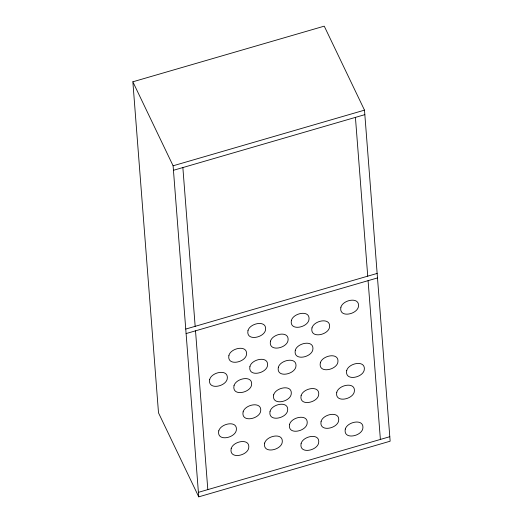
<?xml version="1.0" encoding="UTF-8"?>
<svg xmlns="http://www.w3.org/2000/svg" width="523" height="523" viewBox="0 0 523 523"><rect width="100%" height="100%" fill="white"/><g stroke="black" fill="none" stroke-linecap="round" stroke-linejoin="round"><path stroke-width="0.78" d="M132.855 81.797L324.247 26.15L364.492 110.144L390.145 441.203L198.753 496.85L158.508 412.856L132.855 81.797L173.1 165.791L198.753 496.85M173.1 165.791L364.492 110.144M173.446 170.295L364.838 114.648M185.75 329.065L377.142 273.424M186.103 333.569L377.488 277.929M198.407 492.346L389.792 436.698M355.424 117.387L367.728 276.157M368.081 280.661L380.384 439.438M182.86 167.556L195.164 326.332M195.517 330.837L207.814 489.606M209.71 379.391C207.428 390.217 225.053 386.974 227.152 379.293C229.434 368.473 211.808 371.709 209.71 379.391M228.93 355.326C226.655 366.146 244.28 362.91 246.379 355.222C248.654 344.402 231.029 347.638 228.93 355.326M218.777 430.841C216.502 441.66 234.121 438.424 236.219 430.736C238.501 419.917 220.876 423.153 218.777 430.841M234.023 385.641C231.741 396.46 249.366 393.224 251.465 385.536C253.74 374.716 236.121 377.952 234.023 385.641M248 330.51C245.725 341.329 263.35 338.093 265.442 330.405C267.724 319.586 250.099 322.822 248 330.51M249.948 366.342C247.673 377.161 265.298 373.925 267.397 366.237C269.672 355.418 252.047 358.654 249.948 366.342M231.179 448.577C228.897 459.397 246.523 456.161 248.621 448.479C250.896 437.653 233.278 440.896 231.179 448.577M243.117 411.836C240.841 422.662 258.467 419.42 260.565 411.738C262.84 400.912 245.215 404.155 243.117 411.836M270.469 341.159C268.194 351.986 285.82 348.743 287.918 341.061C290.193 330.235 272.568 333.478 270.469 341.159M278.354 367.264C276.079 378.09 293.704 374.847 295.802 367.166C298.077 356.34 280.452 359.582 278.354 367.264M291.409 320.357C289.134 331.183 306.759 327.941 308.858 320.259C311.133 309.433 293.508 312.676 291.409 320.357M273.666 394.845C271.385 405.665 289.01 402.429 291.108 394.741C293.383 383.921 275.765 387.157 273.666 394.845M270.064 411.274C267.789 422.1 285.414 418.858 287.513 411.176C289.788 400.357 272.163 403.593 270.064 411.274M264.671 443.053C262.396 453.879 280.021 450.636 282.119 442.955C284.394 432.129 266.769 435.371 264.671 443.053M295.299 350.253C293.024 361.073 310.649 357.837 312.747 350.155C315.023 339.329 297.397 342.572 295.299 350.253M311.983 327.882C309.708 338.701 327.333 335.465 329.431 327.777C331.706 316.958 314.081 320.194 311.983 327.882M289.585 424.303C287.31 435.129 304.929 431.887 307.027 424.205C309.309 413.379 291.684 416.622 289.585 424.303M301.117 395.597C298.842 406.417 316.461 403.181 318.559 395.493C320.841 384.673 303.216 387.909 301.117 395.597M320.338 362.812C318.062 373.638 335.681 370.395 337.78 362.714C340.061 351.887 322.436 355.13 320.338 362.812M301.117 443.445C298.842 454.271 316.461 451.029 318.559 443.347C320.841 432.521 303.216 435.764 301.117 443.445M340.898 307.217C338.616 318.036 356.241 314.8 358.34 307.119C360.622 296.293 342.996 299.529 340.898 307.217M321.102 421.381C318.827 432.207 336.452 428.965 338.551 421.283C340.826 410.457 323.201 413.7 321.102 421.381M336.779 392.224C334.504 403.043 352.129 399.807 354.228 392.119C356.503 381.3 338.878 384.536 336.779 392.224M346.723 370.48C344.441 381.3 362.066 378.064 364.165 370.382C366.446 359.556 348.821 362.792 346.723 370.48M345.298 429.069C343.016 439.895 360.641 436.653 362.74 428.971C365.021 418.145 347.396 421.388 345.298 429.069"/></g></svg>
